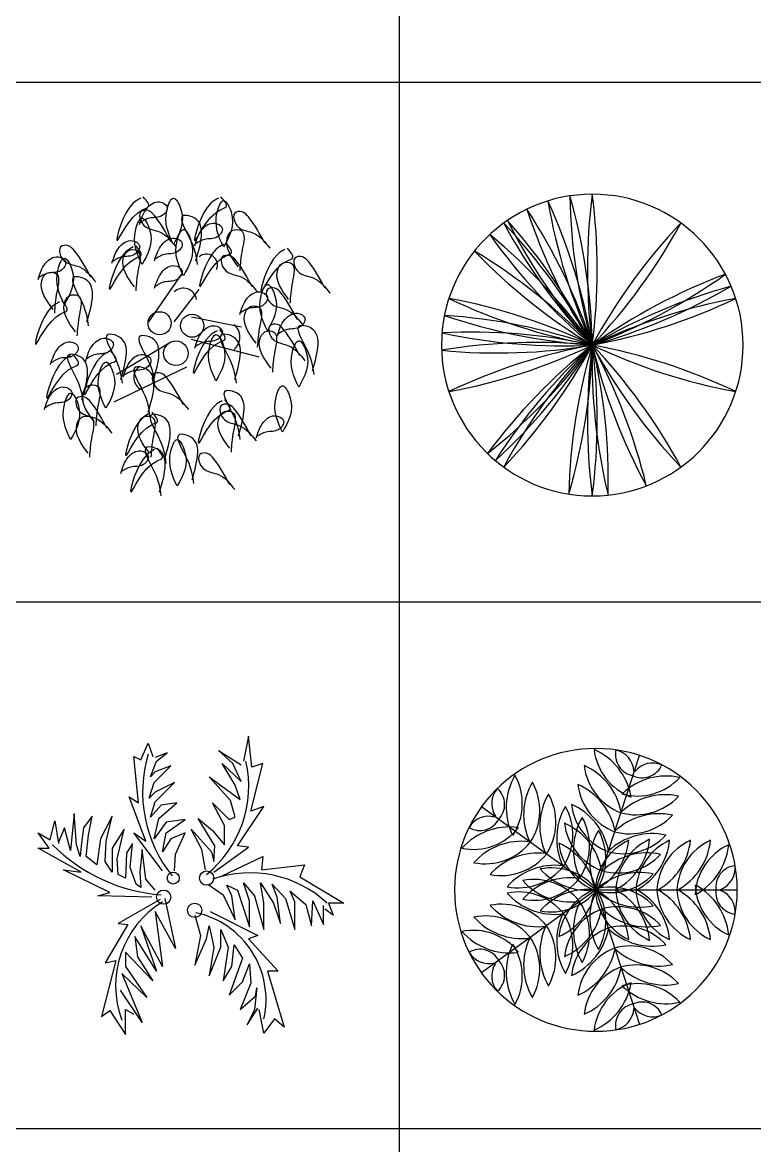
# Model space of a CAD drawing. Header units: millimetres. Extents: x -4017 to 59953, y -688 to 66564.
# Drawn here: x 10190 to 14055, y 34195 to 40121 of the extents above; entities that cross this region are included whole.
import ezdxf

# ---------------------------------------------------------------- set-up
doc = ezdxf.new("R2010")
doc.units = ezdxf.units.MM
doc.layers.add('www.cad-blocks.net', color=7, linetype='Continuous')

# ---------------------------------------------------------------- blocks, each defined once
blk = doc.blocks.new('A$C516926BB')
for p, q in [((14.6381, 38.5194), (14.6381, 0)), ((0, 30.4302), (62.4121, 30.4302)), ((0, 27.6876), (62.4121, 27.6876)), ((0, 24.9084), (62.4121, 24.9084))]:
    blk.add_line(p, q)
blk = doc.blocks.new('A$C6E20543E')
at = {"color": 0}
for p, q in [((0.5996, 0.9176), (0.7716, 1.1685)), ((0.7319, 0.9176), (0.8642, 1.0893)), ((0.8245, 0.944), (1.089, 0.8912)), ((0.7186, 0.812), (0.4276, 0.6404)), ((1.1816, 0.7328), (0.8245, 0.8252)), ((0.798, 0.68), (0.4144, 0.4951))]:
    blk.add_line(p, q, dxfattribs=at)
for centre, major_axis, start_param, end_param in [((0.9031, 1.2176), (-0.0412, 0.0412), 3.527512, 6.229358), ((0.7811, 1.0253), (-0.05, 0.05), 4.085379, 6.267831), ((0.6558, 0.911), (-0.0431, 0.0431), 3.926991, 10.210176), ((0.8278, 0.8978), (0.043, 0.043), 5.497787, 11.780972), ((0.9934, 0.8384), (0.0612, 0.0612), 4.630108, 6.365466), ((0.7418, 0.7526), (-0.046, 0.046), 3.926991, 10.210176), ((0.5893, 0.6246), (0.0494, 0.0494), 1.441488, 3.492632)]:
    blk.add_ellipse(centre, major_axis=major_axis, ratio=1, start_param=start_param, end_param=end_param, dxfattribs=at)
for points, knots in [([(0.5566, 1.5712), (0.543, 1.5638), (0.4681, 1.5231), (0.3861, 1.2091), (0.4988, 1.4951), (0.6142, 1.5254), (0.5876, 1.5568), (0.5698, 1.5778)], [0, 0, 0, 0, 68.487845, 378.701334, 688.629593, 731.112627, 815.982069, 815.982069, 815.982069, 815.982069]), ([(0.55, 1.4326), (0.5594, 1.4629), (0.5763, 1.5169), (0.6441, 1.5652), (0.7126, 1.5276), (0.6672, 1.4628), (0.6034, 1.474), (0.567, 1.4503), (0.55, 1.4392)], [0, 0, 0, 0, 135.851152, 242.058698, 310.546542, 387.053516, 483.959346, 568.925472, 568.925472, 568.925472, 568.925472]), ([(0.7286, 1.3269), (0.7598, 1.3814), (0.8029, 1.4564), (0.7277, 1.6024), (0.6678, 1.4548), (0.7028, 1.381), (0.7286, 1.3269)], [0, 0, 0, 0, 271.634227, 374.291113, 471.989835, 741.78931, 741.78931, 741.78931, 741.78931]), ([(0.9667, 1.5712), (0.9531, 1.5638), (0.8782, 1.5231), (0.7962, 1.2091), (0.9088, 1.4951), (1.0243, 1.5254), (0.9976, 1.5568), (0.9799, 1.5778)], [0, 0, 0, 0, 68.487845, 378.701334, 688.629593, 731.112627, 815.982069, 815.982069, 815.982069, 815.982069]), ([(0.9931, 1.3137), (1.0244, 1.3682), (1.0675, 1.4432), (0.9922, 1.5892), (0.9324, 1.4416), (0.9674, 1.3678), (0.9931, 1.3137)], [0, 0, 0, 0, 271.634227, 374.291112, 471.989834, 741.78931, 741.78931, 741.78931, 741.78931]), ([(0.7153, 1.3401), (0.6898, 1.3879), (0.6577, 1.4481), (0.6014, 1.5111), (0.5445, 1.5056), (0.5527, 1.4498), (0.5883, 1.4069), (0.6749, 1.3991), (0.7167, 1.3458), (0.7418, 1.3137)], [0, 0, 0, 0, 234.387654, 295.192167, 352.994341, 419.389954, 480.169174, 591.375477, 759.355931, 759.355931, 759.355931, 759.355931]), ([(0.8476, 1.2411), (0.8763, 1.341), (0.9108, 1.4609), (0.7337, 1.4924), (0.8398, 1.3359), (0.8495, 1.2587), (0.8542, 1.2213)], [0, 0, 0, 0, 333.200004, 400.394454, 598.479951, 784.855322, 784.855322, 784.855322, 784.855322]), ([(1.2114, 1.3335), (1.1859, 1.3813), (1.1537, 1.4415), (1.0974, 1.5045), (1.0406, 1.499), (1.0488, 1.4432), (1.0844, 1.4003), (1.171, 1.3925), (1.2127, 1.3392), (1.2379, 1.3071)], [0, 0, 0, 0, 234.387654, 295.192167, 352.994341, 419.389954, 480.169174, 591.375477, 759.355931, 759.355931, 759.355931, 759.355931]), ([(0.5632, 1.2213), (0.5945, 1.2758), (0.6376, 1.3508), (0.5623, 1.4968), (0.5024, 1.3491), (0.5375, 1.2754), (0.5632, 1.2213)], [0, 0, 0, 0, 271.634227, 374.291112, 471.989834, 741.78931, 741.78931, 741.78931, 741.78931]), ([(0.841, 1.3203), (0.8505, 1.3506), (0.8673, 1.4047), (0.9351, 1.453), (1.0036, 1.4154), (0.9582, 1.3506), (0.8945, 1.3618), (0.858, 1.338), (0.841, 1.3269)], [0, 0, 0, 0, 135.851152, 242.058698, 310.546543, 387.053517, 483.959346, 568.925472, 568.925472, 568.925472, 568.925472]), ([(0.7815, 1.1619), (0.8128, 1.2163), (0.8558, 1.2914), (0.7806, 1.4374), (0.7207, 1.2897), (0.7558, 1.216), (0.7815, 1.1619)], [0, 0, 0, 0, 271.634227, 374.291113, 471.989835, 741.78931, 741.78931, 741.78931, 741.78931]), ([(1.0725, 1.2081), (1.0361, 1.2571), (0.9892, 1.3204), (1.0328, 1.4075), (1.117, 1.4057), (1.0862, 1.287), (1.0816, 1.2226), (1.0791, 1.1883)], [0, 0, 0, 0, 234.323456, 302.761392, 369.283025, 511.876369, 674.239163, 674.239163, 674.239163, 674.239163]), ([(0.292, 1.1553), (0.2665, 1.2031), (0.2344, 1.2632), (0.1781, 1.3263), (0.1212, 1.3208), (0.1294, 1.265), (0.165, 1.222), (0.2516, 1.2142), (0.2934, 1.1609), (0.3185, 1.1289)], [0, 0, 0, 0, 234.387654, 295.192167, 352.994341, 419.389954, 480.169174, 591.375477, 759.355931, 759.355931, 759.355931, 759.355931]), ([(0.5169, 1.3137), (0.5034, 1.3064), (0.4284, 1.2656), (0.3464, 0.9517), (0.4591, 1.2376), (0.5745, 1.2679), (0.5479, 1.2994), (0.5301, 1.3203)], [0, 0, 0, 0, 68.487845, 378.701333, 688.629593, 731.112627, 815.982069, 815.982069, 815.982069, 815.982069]), ([(0.4045, 1.2279), (0.4139, 1.2582), (0.4308, 1.3123), (0.4986, 1.3606), (0.5671, 1.3229), (0.5217, 1.2581), (0.4579, 1.2694), (0.4215, 1.2456), (0.4045, 1.2345)], [0, 0, 0, 0, 135.851152, 242.058698, 310.546543, 387.053517, 483.959346, 568.925472, 568.925472, 568.925472, 568.925472]), ([(0.6294, 1.2411), (0.6388, 1.2714), (0.6556, 1.3255), (0.7234, 1.3738), (0.7919, 1.3361), (0.7466, 1.2713), (0.6828, 1.2826), (0.6464, 1.2588), (0.6294, 1.2477)], [0, 0, 0, 0, 135.851152, 242.058698, 310.546543, 387.053517, 483.959346, 568.925472, 568.925472, 568.925472, 568.925472]), ([(0.9931, 1.3269), (0.9796, 1.3196), (0.9046, 1.2788), (0.8226, 0.9649), (0.9353, 1.2508), (1.0507, 1.2811), (1.0241, 1.3126), (1.0064, 1.3335)], [0, 0, 0, 0, 68.487845, 378.701333, 688.629593, 731.112626, 815.982069, 815.982069, 815.982069, 815.982069]), ([(1.3172, 1.3005), (1.3037, 1.2932), (1.2287, 1.2524), (1.1467, 0.9385), (1.2594, 1.2244), (1.3748, 1.2547), (1.3482, 1.2862), (1.3305, 1.3071)], [0, 0, 0, 0, 68.487845, 378.701333, 688.629593, 731.112627, 815.982069, 815.982069, 815.982069, 815.982069]), ([(0.0142, 1.1421), (0.0237, 1.1724), (0.0405, 1.2264), (0.1083, 1.2748), (0.1768, 1.2371), (0.1315, 1.1723), (0.0677, 1.1836), (0.0313, 1.1598), (0.0142, 1.1487)], [0, 0, 0, 0, 135.851152, 242.058698, 310.546543, 387.053517, 483.959346, 568.925472, 568.925472, 568.925472, 568.925472]), ([(0.1531, 1.01), (0.1844, 1.0645), (0.2275, 1.1396), (0.1522, 1.2856), (0.0924, 1.1379), (0.1274, 1.0642), (0.1531, 1.01)], [0, 0, 0, 0, 271.634227, 374.291112, 471.989834, 741.78931, 741.78931, 741.78931, 741.78931]), ([(0.5235, 1.1025), (0.4872, 1.1515), (0.4402, 1.2147), (0.4838, 1.3019), (0.568, 1.3), (0.5372, 1.1814), (0.5326, 1.117), (0.5301, 1.0827)], [0, 0, 0, 0, 234.323456, 302.761392, 369.283026, 511.876369, 674.239163, 674.239163, 674.239163, 674.239163]), ([(1.1453, 1.1025), (1.1197, 1.1502), (1.0876, 1.2104), (1.0313, 1.2735), (0.9744, 1.268), (0.9826, 1.2122), (1.0182, 1.1692), (1.1049, 1.1614), (1.1466, 1.1081), (1.1717, 1.0761)], [0, 0, 0, 0, 234.387654, 295.192167, 352.994341, 419.389954, 480.169174, 591.375477, 759.355931, 759.355931, 759.355931, 759.355931]), ([(1.5289, 1.0959), (1.5034, 1.1436), (1.4712, 1.2038), (1.4149, 1.2669), (1.358, 1.2614), (1.3663, 1.2056), (1.4019, 1.1626), (1.4885, 1.1548), (1.5302, 1.1015), (1.5553, 1.0695)], [0, 0, 0, 0, 234.387653, 295.192167, 352.994342, 419.389955, 480.169175, 591.375478, 759.355931, 759.355931, 759.355931, 759.355931]), ([(0.6294, 1.0959), (0.6388, 1.1262), (0.6556, 1.1802), (0.7234, 1.2286), (0.7919, 1.1909), (0.7466, 1.1261), (0.6828, 1.1374), (0.6464, 1.1136), (0.6294, 1.1025)], [0, 0, 0, 0, 135.851152, 242.058698, 310.546543, 387.053517, 483.959346, 568.925472, 568.925472, 568.925472, 568.925472]), ([(1.3371, 1.0365), (1.3007, 1.0854), (1.2537, 1.1487), (1.2973, 1.2359), (1.3816, 1.234), (1.3508, 1.1153), (1.3461, 1.0509), (1.3437, 1.0166)], [0, 0, 0, 0, 234.323456, 302.761392, 369.283025, 511.876369, 674.239163, 674.239163, 674.239163, 674.239163]), ([(0.0936, 0.9836), (0.0572, 1.0326), (0.0103, 1.0959), (0.0539, 1.1831), (0.1381, 1.1812), (0.1073, 1.0625), (0.1027, 0.9981), (0.1002, 0.9638)], [0, 0, 0, 0, 234.323456, 302.761392, 369.283025, 511.876369, 674.239163, 674.239163, 674.239163, 674.239163]), ([(0.2722, 0.9176), (0.3009, 1.0175), (0.3354, 1.1375), (0.1583, 1.169), (0.2644, 1.0124), (0.2741, 0.9352), (0.2788, 0.8978)], [0, 0, 0, 0, 333.200004, 400.394453, 598.47995, 784.855322, 784.855322, 784.855322, 784.855322]), ([(1.0791, 0.9572), (1.0886, 0.9876), (1.1054, 1.0416), (1.1732, 1.0899), (1.2417, 1.0523), (1.1964, 0.9875), (1.1326, 0.9987), (1.0961, 0.9749), (1.0791, 0.9638)], [0, 0, 0, 0, 135.851152, 242.058698, 310.546543, 387.053517, 483.959346, 568.925472, 568.925472, 568.925472, 568.925472]), ([(1.2246, 0.8714), (1.2559, 0.9259), (1.299, 1.0009), (1.2237, 1.1469), (1.1639, 0.9993), (1.1989, 0.9255), (1.2246, 0.8714)], [0, 0, 0, 0, 271.634227, 374.291113, 471.989834, 741.78931, 741.78931, 741.78931, 741.78931]), ([(1.3834, 0.9308), (1.3578, 0.9786), (1.3257, 1.0388), (1.2694, 1.1018), (1.2125, 1.0963), (1.2207, 1.0405), (1.2564, 0.9976), (1.343, 0.9898), (1.3847, 0.9365), (1.4098, 0.9044)], [0, 0, 0, 0, 234.387654, 295.192167, 352.994341, 419.389954, 480.169174, 591.375478, 759.355931, 759.355931, 759.355931, 759.355931]), ([(0.1267, 1.0233), (0.1131, 1.0159), (0.0382, 0.9752), (-0.0438, 0.6612), (0.0688, 0.9472), (0.1843, 0.9775), (0.1576, 1.0089), (0.1399, 1.0299)], [0, 0, 0, 0, 68.487845, 378.701333, 688.629593, 731.112627, 815.982069, 815.982069, 815.982069, 815.982069]), ([(0.2127, 0.8648), (0.1763, 0.9138), (0.1293, 0.9771), (0.1729, 1.0642), (0.2571, 1.0624), (0.2263, 0.9437), (0.2217, 0.8793), (0.2193, 0.845)], [0, 0, 0, 0, 234.323456, 302.761391, 369.283025, 511.876369, 674.239163, 674.239163, 674.239163, 674.239163]), ([(1.1651, 0.8054), (1.1287, 0.8544), (1.0818, 0.9177), (1.1254, 1.0048), (1.2096, 1.003), (1.1788, 0.8843), (1.1742, 0.8199), (1.1717, 0.7856)], [0, 0, 0, 0, 234.323456, 302.761391, 369.283025, 511.876369, 674.239163, 674.239163, 674.239163, 674.239163]), ([(1.2775, 0.845), (1.287, 0.8753), (1.3038, 0.9294), (1.3716, 0.9777), (1.4401, 0.94), (1.3948, 0.8752), (1.331, 0.8865), (1.2946, 0.8627), (1.2775, 0.8516)], [0, 0, 0, 0, 135.851152, 242.058698, 310.546543, 387.053517, 483.959346, 568.925472, 568.925472, 568.925472, 568.925472]), ([(0.841, 0.779), (0.8505, 0.8093), (0.8673, 0.8634), (0.9351, 0.9117), (1.0036, 0.874), (0.9582, 0.8092), (0.8945, 0.8205), (0.858, 0.7967), (0.841, 0.7856)], [0, 0, 0, 0, 135.851152, 242.058698, 310.546543, 387.053517, 483.959346, 568.925472, 568.925472, 568.925472, 568.925472]), ([(1.3966, 0.7394), (1.3711, 0.7872), (1.3389, 0.8473), (1.2826, 0.9104), (1.2257, 0.9049), (1.234, 0.8491), (1.2696, 0.8061), (1.3562, 0.7983), (1.3979, 0.745), (1.4231, 0.713)], [0, 0, 0, 0, 234.387654, 295.192167, 352.994341, 419.389954, 480.169174, 591.375478, 759.355931, 759.355931, 759.355931, 759.355931]), ([(1.4627, 0.6602), (1.4914, 0.76), (1.5259, 0.88), (1.3488, 0.9115), (1.4549, 0.755), (1.4646, 0.6778), (1.4694, 0.6404)], [0, 0, 0, 0, 333.200004, 400.394454, 598.479951, 784.855322, 784.855322, 784.855322, 784.855322]), ([(0.2656, 0.713), (0.275, 0.7433), (0.2919, 0.7973), (0.3597, 0.8457), (0.4282, 0.808), (0.3828, 0.7432), (0.319, 0.7545), (0.2826, 0.7307), (0.2656, 0.7196)], [0, 0, 0, 0, 135.851152, 242.058698, 310.546542, 387.053516, 483.959346, 568.925472, 568.925472, 568.925472, 568.925472]), ([(0.4508, 0.614), (0.4795, 0.7138), (0.5139, 0.8338), (0.3369, 0.8653), (0.443, 0.7088), (0.4527, 0.6316), (0.4574, 0.5941)], [0, 0, 0, 0, 333.200004, 400.394454, 598.479951, 784.855322, 784.855322, 784.855322, 784.855322]), ([(0.6227, 0.6073), (0.6514, 0.7072), (0.6859, 0.8272), (0.5088, 0.8587), (0.6149, 0.7022), (0.6246, 0.625), (0.6294, 0.5875)], [0, 0, 0, 0, 333.200004, 400.394453, 598.47995, 784.855322, 784.855322, 784.855322, 784.855322]), ([(0.9601, 0.8714), (0.9465, 0.8641), (0.8716, 0.8233), (0.7896, 0.5094), (0.9022, 0.7953), (1.0176, 0.8256), (0.991, 0.8571), (0.9733, 0.878)], [0, 0, 0, 0, 68.487845, 378.701333, 688.629593, 731.112627, 815.982069, 815.982069, 815.982069, 815.982069]), ([(0.9535, 0.6073), (0.9847, 0.6618), (1.0278, 0.7369), (0.9526, 0.8829), (0.8927, 0.7352), (0.9277, 0.6615), (0.9535, 0.6073)], [0, 0, 0, 0, 271.634227, 374.291113, 471.989834, 741.78931, 741.78931, 741.78931, 741.78931]), ([(1.0527, 0.614), (1.0814, 0.7138), (1.1158, 0.8338), (0.9388, 0.8653), (1.0448, 0.7088), (1.0546, 0.6316), (1.0593, 0.5941)], [0, 0, 0, 0, 333.200004, 400.394453, 598.47995, 784.855322, 784.855322, 784.855322, 784.855322]), ([(1.2445, 0.6734), (1.2081, 0.7223), (1.1611, 0.7856), (1.2047, 0.8728), (1.289, 0.8709), (1.2582, 0.7523), (1.2535, 0.6879), (1.2511, 0.6536)], [0, 0, 0, 0, 234.323456, 302.761392, 369.283025, 511.876368, 674.239162, 674.239162, 674.239162, 674.239162]), ([(0.0804, 0.6932), (0.0898, 0.7235), (0.1067, 0.7775), (0.1745, 0.8259), (0.243, 0.7882), (0.1976, 0.7234), (0.1338, 0.7347), (0.0974, 0.7109), (0.0804, 0.6998)], [0, 0, 0, 0, 135.851152, 242.058698, 310.546543, 387.053517, 483.959346, 568.925472, 568.925472, 568.925472, 568.925472]), ([(1.39, 0.5743), (1.4213, 0.6288), (1.4643, 0.7038), (1.3891, 0.8499), (1.3292, 0.7022), (1.3643, 0.6285), (1.39, 0.5743)], [0, 0, 0, 0, 271.634227, 374.291112, 471.989834, 741.78931, 741.78931, 741.78931, 741.78931]), ([(0.1862, 0.7394), (0.1727, 0.732), (0.0977, 0.6913), (0.0157, 0.3773), (0.1284, 0.6633), (0.2438, 0.6936), (0.2172, 0.725), (0.1994, 0.746)], [0, 0, 0, 0, 68.487845, 378.701333, 688.629593, 731.112626, 815.982069, 815.982069, 815.982069, 815.982069]), ([(0.2457, 0.5083), (0.2744, 0.6082), (0.3089, 0.7282), (0.1318, 0.7597), (0.2379, 0.6031), (0.2476, 0.5259), (0.2524, 0.4885)], [0, 0, 0, 0, 333.200004, 400.394454, 598.479951, 784.855323, 784.855323, 784.855323, 784.855323]), ([(0.3846, 0.7592), (0.3711, 0.7518), (0.2961, 0.7111), (0.2141, 0.3971), (0.3268, 0.6831), (0.4422, 0.7134), (0.4156, 0.7448), (0.3979, 0.7658)], [0, 0, 0, 0, 68.487845, 378.701333, 688.629593, 731.112626, 815.982069, 815.982069, 815.982069, 815.982069]), ([(0.464, 0.6272), (0.4735, 0.6575), (0.4903, 0.7115), (0.5581, 0.7598), (0.6266, 0.7222), (0.5812, 0.6574), (0.5175, 0.6686), (0.481, 0.6449), (0.464, 0.6338)], [0, 0, 0, 0, 135.851152, 242.058698, 310.546543, 387.053517, 483.959347, 568.925473, 568.925473, 568.925473, 568.925473]), ([(0.3714, 0.4621), (0.4027, 0.5166), (0.4458, 0.5916), (0.3705, 0.7376), (0.3106, 0.59), (0.3457, 0.5162), (0.3714, 0.4621)], [0, 0, 0, 0, 271.634227, 374.291112, 471.989834, 741.78931, 741.78931, 741.78931, 741.78931]), ([(0.5963, 0.4423), (0.625, 0.5422), (0.6595, 0.6621), (0.4824, 0.6937), (0.5885, 0.5371), (0.5982, 0.4599), (0.6029, 0.4225)], [0, 0, 0, 0, 333.200004, 400.394454, 598.479951, 784.855322, 784.855322, 784.855322, 784.855322]), ([(0.7815, 0.4819), (0.756, 0.5297), (0.7238, 0.5899), (0.6675, 0.6529), (0.6106, 0.6474), (0.6189, 0.5916), (0.6545, 0.5487), (0.7411, 0.5409), (0.7828, 0.4876), (0.8079, 0.4555)], [0, 0, 0, 0, 234.387654, 295.192167, 352.994341, 419.389954, 480.169174, 591.375478, 759.355931, 759.355931, 759.355931, 759.355931]), ([(0.0473, 0.4555), (0.0568, 0.4858), (0.0736, 0.5399), (0.1414, 0.5882), (0.2099, 0.5506), (0.1645, 0.4857), (0.1008, 0.497), (0.0643, 0.4732), (0.0473, 0.4621)], [0, 0, 0, 0, 135.851152, 242.058698, 310.546543, 387.053517, 483.959346, 568.925472, 568.925472, 568.925472, 568.925472]), ([(0.1862, 0.2971), (0.2175, 0.3515), (0.2606, 0.4266), (0.1853, 0.5726), (0.1254, 0.4249), (0.1605, 0.3512), (0.1862, 0.2971)], [0, 0, 0, 0, 271.634227, 374.291113, 471.989834, 741.78931, 741.78931, 741.78931, 741.78931]), ([(0.3119, 0.3895), (0.2755, 0.4385), (0.2285, 0.5018), (0.2722, 0.5889), (0.3564, 0.587), (0.3256, 0.4684), (0.3209, 0.404), (0.3185, 0.3697)], [0, 0, 0, 0, 234.323456, 302.761391, 369.283025, 511.876369, 674.239163, 674.239163, 674.239163, 674.239163]), ([(1.0725, 0.3169), (1.1012, 0.4167), (1.1357, 0.5367), (0.9586, 0.5682), (1.0647, 0.4117), (1.0744, 0.3345), (1.0791, 0.2971)], [0, 0, 0, 0, 333.200004, 400.394454, 598.479951, 784.855322, 784.855322, 784.855322, 784.855322]), ([(1.304, 0.3367), (1.3353, 0.3911), (1.3784, 0.4662), (1.3031, 0.6122), (1.2432, 0.4645), (1.2783, 0.3908), (1.304, 0.3367)], [0, 0, 0, 0, 271.634227, 374.291113, 471.989834, 741.78931, 741.78931, 741.78931, 741.78931]), ([(0.378, 0.3565), (0.3525, 0.4043), (0.3204, 0.4644), (0.2641, 0.5275), (0.2072, 0.522), (0.2154, 0.4662), (0.251, 0.4232), (0.3376, 0.4154), (0.3794, 0.3621), (0.4045, 0.3301)], [0, 0, 0, 0, 234.387654, 295.192167, 352.994341, 419.389954, 480.169174, 591.375477, 759.355931, 759.355931, 759.355931, 759.355931]), ([(0.9865, 0.5017), (0.973, 0.4944), (0.898, 0.4536), (0.816, 0.1397), (0.9287, 0.4256), (1.0441, 0.4559), (1.0175, 0.4874), (0.9998, 0.5083)], [0, 0, 0, 0, 68.487845, 378.701333, 688.629593, 731.112626, 815.982069, 815.982069, 815.982069, 815.982069]), ([(1.1386, 0.3169), (1.1131, 0.3647), (1.081, 0.4248), (1.0247, 0.4879), (0.9678, 0.4824), (0.976, 0.4266), (1.0116, 0.3836), (1.0982, 0.3758), (1.14, 0.3225), (1.1651, 0.2905)], [0, 0, 0, 0, 234.387653, 295.192167, 352.994342, 419.389955, 480.169175, 591.375478, 759.355931, 759.355931, 759.355931, 759.355931]), ([(0.2788, 0.2245), (0.2424, 0.2734), (0.1955, 0.3367), (0.2391, 0.4239), (0.3233, 0.422), (0.2925, 0.3033), (0.2879, 0.2389), (0.2854, 0.2047)], [0, 0, 0, 0, 234.323456, 302.761391, 369.283025, 511.876369, 674.239163, 674.239163, 674.239163, 674.239163]), ([(0.6029, 0.4357), (0.5893, 0.4283), (0.5144, 0.3876), (0.4324, 0.0737), (0.5451, 0.3596), (0.6605, 0.3899), (0.6339, 0.4214), (0.6161, 0.4423)], [0, 0, 0, 0, 68.487845, 378.701333, 688.629593, 731.112627, 815.982069, 815.982069, 815.982069, 815.982069]), ([(0.6029, 0.2245), (0.5665, 0.2734), (0.5195, 0.3367), (0.5632, 0.4239), (0.6474, 0.422), (0.6166, 0.3033), (0.612, 0.2389), (0.6095, 0.2047)], [0, 0, 0, 0, 234.323456, 302.761391, 369.283025, 511.876369, 674.239163, 674.239163, 674.239163, 674.239163]), ([(0.6823, 0.1914), (0.711, 0.2913), (0.7454, 0.4113), (0.5684, 0.4428), (0.6745, 0.2862), (0.6842, 0.2091), (0.6889, 0.1716)], [0, 0, 0, 0, 333.200004, 400.394454, 598.479951, 784.855322, 784.855322, 784.855322, 784.855322]), ([(1.0262, 0.2509), (0.9898, 0.2998), (0.9429, 0.3631), (0.9865, 0.4503), (1.0707, 0.4484), (1.0399, 0.3298), (1.0353, 0.2653), (1.0328, 0.2311)], [0, 0, 0, 0, 234.323456, 302.761391, 369.283025, 511.876369, 674.239163, 674.239163, 674.239163, 674.239163]), ([(1.1651, 0.3037), (1.1746, 0.334), (1.1914, 0.388), (1.2592, 0.4364), (1.3277, 0.3987), (1.2823, 0.3339), (1.2186, 0.3452), (1.1821, 0.3214), (1.1651, 0.3103)], [0, 0, 0, 0, 135.851152, 242.058698, 310.546543, 387.053517, 483.959346, 568.925472, 568.925472, 568.925472, 568.925472]), ([(0.7484, 0.0528), (0.7797, 0.1073), (0.8228, 0.1823), (0.7475, 0.3283), (0.6876, 0.1807), (0.7227, 0.1069), (0.7484, 0.0528)], [0, 0, 0, 0, 271.634227, 374.291113, 471.989834, 741.78931, 741.78931, 741.78931, 741.78931]), ([(0.8278, 0.0858), (0.8565, 0.1857), (0.8909, 0.3057), (0.7139, 0.3372), (0.82, 0.1806), (0.8297, 0.1034), (0.8344, 0.066)], [0, 0, 0, 0, 333.200004, 400.394454, 598.479951, 784.855322, 784.855322, 784.855322, 784.855322]), ([(0.4508, 0.1188), (0.4602, 0.1492), (0.4771, 0.2032), (0.5449, 0.2515), (0.6134, 0.2139), (0.568, 0.1491), (0.5042, 0.1603), (0.4678, 0.1365), (0.4508, 0.1254)], [0, 0, 0, 0, 135.851152, 242.058698, 310.546543, 387.053517, 483.959346, 568.925472, 568.925472, 568.925472, 568.925472]), ([(0.6294, 0.2443), (0.6158, 0.2369), (0.5409, 0.1962), (0.4589, -0.1178), (0.5715, 0.1682), (0.6869, 0.1985), (0.6603, 0.2299), (0.6426, 0.2509)], [0, 0, 0, 0, 68.487845, 378.701334, 688.629593, 731.112627, 815.982069, 815.982069, 815.982069, 815.982069]), ([(0.6558, 0.0198), (0.6845, 0.1197), (0.719, 0.2396), (0.5419, 0.2711), (0.648, 0.1146), (0.6577, 0.0374), (0.6624, 0)], [0, 0, 0, 0, 333.200004, 400.394454, 598.479951, 784.855323, 784.855323, 784.855323, 784.855323]), ([(1.0262, 0.0594), (1.0007, 0.1072), (0.9685, 0.1674), (0.9122, 0.2304), (0.8554, 0.2249), (0.8636, 0.1691), (0.8992, 0.1262), (0.9858, 0.1184), (1.0275, 0.0651), (1.0527, 0.033)], [0, 0, 0, 0, 234.387654, 295.192167, 352.994341, 419.389954, 480.169174, 591.375478, 759.355931, 759.355931, 759.355931, 759.355931])]:
    blk.add_open_spline(points, degree=3, knots=knots, dxfattribs=at)
blk = doc.blocks.new('A$C2DD3396A')
at = {"color": 0}
for centre, major_axis, start_param, end_param in [((0.7959, 0.7959), (-0.7959, 0), 3.141593, 9.424778), ((-2.2052, 0.2866), (-3.044, 0), 3.30969, 3.571896), ((3.5624, 2.0657), (-3.044, 0), 0.168097, 0.430302), ((-2.2476, 0.7396), (3.044, 0), 0.018496, 0.280702), ((3.7207, 1.6392), (3.044, 0), 3.160089, 3.422295), ((3.8138, 1.1938), (-3.044, 0), -0.131103, 0.131103), ((3.8138, 1.1938), (-3.044, 0), -0.131103, 0.131103), ((-2.222, 1.1938), (3.044, 0), -0.131103, 0.131103), ((-2.222, 1.1938), (3.044, 0), -0.131103, 0.131103), ((-2.0958, -0.155), (3.044, 0), 0.317696, 0.579902), ((3.3422, 2.4638), (3.044, 0), 3.459288, 3.721494), ((-1.8795, -0.6561), (3.044, 0), 0.497214, 0.759419), ((3.0035, 2.8917), (-3.044, 0), 0.497217, 0.759423), ((-1.9218, -0.5754), (3.044, 0), 0.467293, 0.729499), ((3.0652, 2.8247), (3.044, 0), 3.608887, 3.871093), ((3.4713, -0.6561), (-3.044, 0), -0.759419, -0.497214), ((-1.4117, 2.8917), (3.044, 0), -0.759423, -0.497217), ((-1.6871, -0.9651), (3.044, 0), 0.616895, 0.879101), ((2.7375, 3.1403), (-3.044, 0), 0.616899, 0.879104), ((2.3664, 3.4035), (-3.044, 0), 0.766496, 1.028702), ((-1.3969, -1.3155), (3.044, 0), 0.766495, 1.028701), ((-0.2696, 3.6473), (-3.044, 0), 1.928386, 2.190592), ((2.564, -1.6819), (3.044, 0), 1.928383, 2.190589), ((-0.017, 3.7293), (3.044, 0), -1.300476, -1.03827), ((2.3414, -1.8266), (3.044, 0), 1.841119, 2.103325), ((-0.5152, -1.9513), (3.044, 0), 1.125533, 1.387739), ((1.35, 3.789), (3.044, 0), 4.267127, 4.529333), ((2.1069, -1.9513), (-3.044, 0), -1.387739, -1.125533), ((0.2418, 3.789), (-3.044, 0), 1.753853, 2.016059), ((0.9988, 3.8331), (3.044, 0), 4.383481, 4.645687), ((-0.1874, -2.085), (-3.044, 0), 4.383482, 4.645688), ((0.1537, -2.1796), (-3.044, 0), 4.499838, 4.762044), ((0.6448, 3.8361), (-3.044, 0), 1.358245, 1.620451), ((0.5035, -2.2341), (-3.044, 0), 4.616193, 4.878399), ((0.2929, 3.798), (-3.044, 0), 1.4746, 1.736806), ((1.35, -2.1973), (-3.044, 0), -1.387738, -1.125532), ((-0.5152, 3.5431), (3.044, 0), -1.387741, -1.125535), ((-1.6514, 2.606), (-3.044, 0), 2.242546, 2.504752), ((2.6903, -1.5868), (3.044, 0), 2.24254, 2.504745), ((2.8519, -1.4488), (-3.044, 0), -0.829233, -0.567027), ((-1.7717, 2.4309), (-3.044, 0), 2.312362, 2.574567), ((-1.8795, 2.2478), (3.044, 0), -0.759423, -0.497217), ((3.0035, -1.2999), (-3.044, 0), -0.759421, -0.497215), ((-2.2471, 0.8749), (-3.044, 0), 2.85341, 3.115616), ((3.7143, -0.0693), (3.044, 0), 2.85341, 3.115616), ((3.8138, 0.3979), (-3.044, 0), -0.131103, 0.131103), ((3.8388, 0.7156), (3.044, 0), 3.115209, 3.377415), ((-2.222, 0.3979), (-3.044, 0), 3.01049, 3.272696), ((-2.1639, 0.0847), (-3.044, 0), 3.115209, 3.377415), ((3.7559, 1.5059), (3.044, 0), 3.377008, 3.639214), ((3.4713, 2.2478), (-3.044, 0), 0.497217, 0.759423), ((-1.879, -0.6571), (3.044, 0), 0.235416, 0.497621), ((-1.4117, -1.2999), (3.044, 0), 0.497215, 0.759421), ((0.2418, -2.1973), (3.044, 0), 1.125532, 1.387738), ((2.1069, 3.5431), (-3.044, 0), 1.125535, 1.387741)]:
    blk.add_ellipse(centre, major_axis=major_axis, ratio=1, start_param=start_param, end_param=end_param, dxfattribs=at)
blk = doc.blocks.new('A$C7FA70097')
at = {"color": 0}
for p, q in [((1.1091, 1.5741), (1.0839, 1.4418)), ((1.1281, 1.4104), (1.1091, 1.5741)), ((0.542, 1.4481), (0.5798, 1.5363)), ((0.5798, 1.5363), (0.605, 1.467)), ((0.6806, 1.4859), (0.6176, 1.4607)), ((0.6239, 1.4418), (0.6806, 1.4859)), ((0.9516, 1.4985), (1.0713, 1.423)), ((1.0272, 1.4293), (0.9516, 1.4985)), ((0.5042, 1.467), (0.542, 1.4481)), ((0.5294, 1.2215), (0.5042, 1.467)), ((0.5924, 1.36), (0.6239, 1.4418)), ((1.0398, 1.3159), (0.9705, 1.4293)), ((0.9705, 1.4293), (1.0713, 1.3348)), ((1.0713, 1.3348), (1.0272, 1.4293)), ((1.1217, 1.1774), (1.1848, 1.4293)), ((1.1848, 1.4293), (1.1281, 1.4104)), ((0.6176, 1.3852), (0.5924, 1.36)), ((0.6113, 1.3285), (0.6995, 1.4167)), ((0.6995, 1.4167), (0.6176, 1.3852)), ((0.5861, 1.2467), (0.6113, 1.3285)), ((0.7184, 1.3285), (0.6176, 1.2781)), ((0.6176, 1.2278), (0.7184, 1.3285)), ((1.0146, 1.2341), (0.9012, 1.36)), ((0.9012, 1.36), (1.065, 1.2404)), ((1.065, 1.2404), (1.0398, 1.3159)), ((0.5672, 1.02), (0.4789, 1.253)), ((0.4789, 1.253), (0.5294, 1.2215)), ((0.6176, 1.2781), (0.5861, 1.2467)), ((0.5924, 1.1459), (0.6176, 1.2278)), ((0.6491, 1.2089), (0.5924, 1.1459)), ((0.6365, 1.1396), (0.731, 1.2215)), ((0.731, 1.2215), (0.6491, 1.2089)), ((0.9831, 1.1018), (0.9201, 1.2215)), ((0.9201, 1.2215), (1.0083, 1.1333)), ((1.0398, 1.1459), (1.0146, 1.2341)), ((1.0524, 0.9948), (1.1911, 1.2026)), ((1.1911, 1.2026), (1.1217, 1.1774)), ((0.063, 1.0263), (0.0882, 1.127)), ((0.0882, 1.127), (0.1071, 1.0074)), ((0.1891, 1.1648), (0.1702, 0.9696)), ((0.2017, 1.0011), (0.1891, 1.1648)), ((0.2836, 1.1522), (0.2395, 1.0893)), ((0.2647, 1.0515), (0.2836, 1.1522)), ((0.3907, 1.1522), (0.3277, 1.0326)), ((0.3592, 1.02), (0.3907, 1.1522)), ((0.6113, 1.0326), (0.6365, 1.1396)), ((0.6743, 1.0641), (0.7751, 1.1333)), ((0.7751, 1.1333), (0.6743, 1.1207)), ((0.9327, 0.9948), (0.8445, 1.1396)), ((0.8445, 1.1396), (0.9201, 1.0767)), ((1.0083, 1.1333), (1.0398, 1.1459)), ((0.1386, 1.0893), (0.1071, 1.0137)), ((0.1702, 0.9696), (0.1386, 1.0893)), ((0.2395, 1.0893), (0.2269, 0.9948)), ((0.4537, 1.083), (0.3907, 0.9822)), ((0.4159, 0.9256), (0.4537, 1.083)), ((0.6743, 1.1207), (0.6113, 1.0326)), ((0.8634, 0.9759), (0.8067, 1.083)), ((0.8067, 1.083), (0.9138, 0.9633)), ((0.9201, 1.0767), (0.9831, 1.0011)), ((0.9831, 1.0011), (0.9831, 1.1018)), ((0.0567, 0.9822), (0, 1.0641)), ((0, 1.0641), (0.063, 1.0263)), ((0.2521, 0.9381), (0.2647, 1.0515)), ((0.3277, 1.0326), (0.3088, 0.8941)), ((0.3529, 0.913), (0.3592, 1.02)), ((0.5042, 1.0641), (0.5672, 1.02)), ((0.6554, 0.8626), (0.5042, 1.0641)), ((0.6554, 0.9633), (0.6743, 1.0641)), ((0.6995, 1.0326), (0.6554, 0.9633)), ((0.7751, 1.0641), (0.6995, 1.0326)), ((0.7247, 0.9507), (0.7751, 1.0641)), ((0, 0.9822), (0.0567, 0.9822)), ((0.2269, 0.8563), (0, 0.9822)), ((0.2206, 0.9381), (0.2017, 1.0011)), ((0.2269, 0.9948), (0.2206, 0.9381)), ((0.3907, 0.9822), (0.3907, 0.8563)), ((0.4663, 0.957), (0.46, 0.8248)), ((0.4979, 1.0074), (0.4663, 0.957)), ((0.4853, 0.8815), (0.4979, 1.0074)), ((0.5483, 0.9759), (0.5357, 0.8563)), ((0.5672, 0.8185), (0.5483, 0.9759)), ((0.7184, 0.8626), (0.7247, 0.9507)), ((0.8823, 0.8689), (0.8634, 0.9759)), ((0.9138, 0.9633), (0.9264, 0.913)), ((0.9264, 0.913), (0.9327, 0.9948)), ((0.9264, 0.8563), (1.1091, 0.9885)), ((1.1091, 0.9885), (1.0524, 0.9948)), ((0.3088, 0.8941), (0.2521, 0.9381)), ((0.3907, 0.8563), (0.3529, 0.913)), ((0.4222, 0.8437), (0.4159, 0.9256)), ((0.9705, 0.8374), (1.1848, 0.9381)), ((1.1848, 0.9381), (1.1785, 0.8689)), ((1.1785, 0.8689), (1.4053, 0.8941)), ((1.4053, 0.8941), (1.3801, 0.8311)), ((0.3781, 0.7493), (0.1323, 0.8689)), ((0.1323, 0.8689), (0.2269, 0.8563)), ((0.46, 0.8248), (0.4222, 0.8437)), ((0.5168, 0.7933), (0.4853, 0.8815)), ((0.5357, 0.8563), (0.542, 0.7744)), ((1.3801, 0.8311), (1.6133, 0.6926)), ((0.542, 0.7744), (0.5168, 0.7933)), ((0.6176, 0.7618), (0.5672, 0.8185)), ((0.8949, 0.7933), (0.9768, 0.7367)), ((1.0209, 0.7304), (0.9957, 0.787)), ((0.9957, 0.787), (1.0524, 0.7618)), ((1.1154, 0.7052), (1.0839, 0.7996)), ((1.0839, 0.7996), (1.1407, 0.7304)), ((1.1722, 0.7996), (1.2415, 0.6926)), ((1.1911, 0.6926), (1.1722, 0.7996)), ((1.2604, 0.7241), (1.2352, 0.7933)), ((1.2352, 0.7933), (1.3045, 0.7178)), ((0.3151, 0.7304), (0.3781, 0.7493)), ((0.5987, 0.7241), (0.3151, 0.7304)), ((0.6428, 0.7115), (0.4222, 0.5856)), ((0.668, 0.7178), (0.7247, 0.4533)), ((0.9768, 0.7367), (1.0398, 0.6044)), ((1.0398, 0.6044), (1.0209, 0.7304)), ((1.0524, 0.7618), (1.1154, 0.5667)), ((1.1407, 0.7304), (1.1911, 0.5541)), ((1.2793, 0.5856), (1.2604, 0.7241)), ((1.3045, 0.7178), (1.3549, 0.5541)), ((1.3549, 0.6989), (1.3297, 0.7556)), ((1.3297, 0.7556), (1.4116, 0.6863)), ((1.1154, 0.5667), (1.1154, 0.7052)), ((1.1911, 0.5541), (1.1911, 0.6926)), ((1.2415, 0.6926), (1.2793, 0.5856)), ((1.3549, 0.5541), (1.3549, 0.6989)), ((1.4116, 0.6863), (1.4431, 0.573)), ((1.4431, 0.573), (1.4495, 0.7052)), ((1.4495, 0.7052), (1.5062, 0.5793)), ((1.5062, 0.5793), (1.5062, 0.68)), ((1.5566, 0.6296), (1.5125, 0.6611)), ((1.6133, 0.6926), (1.5314, 0.6926)), ((1.5314, 0.6926), (1.5566, 0.6296)), ((0.6176, 0.6485), (0.6554, 0.3589)), ((0.7247, 0.4533), (0.6176, 0.6485)), ((0.8256, 0.6296), (0.8571, 0.5226)), ((0.9075, 0.6485), (1.1596, 0.5226)), ((0.4726, 0.5793), (0.3529, 0.3778)), ((0.4222, 0.5856), (0.4726, 0.5793)), ((0.6554, 0.3589), (0.542, 0.573)), ((0.542, 0.573), (0.6239, 0.3337)), ((0.8886, 0.5037), (0.9012, 0.573)), ((0.9012, 0.573), (0.9264, 0.4596)), ((0.9642, 0.4596), (0.9642, 0.5541)), ((0.9642, 0.5541), (1.002, 0.4596)), ((0.6239, 0.3337), (0.5105, 0.5163)), ((0.5105, 0.5163), (0.5231, 0.4093)), ((0.8571, 0.5226), (0.8256, 0.3652)), ((0.8256, 0.3652), (0.8886, 0.5037)), ((1.1596, 0.5226), (1.1091, 0.5037)), ((1.1091, 0.5037), (1.2667, 0.3337)), ((0.46, 0.4344), (0.46, 0.3589)), ((0.605, 0.2833), (0.46, 0.4344)), ((0.9012, 0.3085), (0.9642, 0.4596)), ((0.9264, 0.4596), (0.9012, 0.3085)), ((1.002, 0.4596), (0.9768, 0.2833)), ((1.0209, 0.3589), (1.0335, 0.4722)), ((1.0335, 0.4722), (1.0776, 0.403)), ((0.4096, 0.3904), (0.334, 0.0944)), ((0.3529, 0.3778), (0.4096, 0.3904)), ((0.46, 0.3589), (0.5735, 0.1952)), ((0.5231, 0.4093), (0.605, 0.2833)), ((0.9768, 0.2833), (1.0209, 0.3589)), ((1.0776, 0.403), (1.0083, 0.2078)), ((1.0776, 0.277), (1.1154, 0.3715)), ((1.1154, 0.3715), (1.1217, 0.2707)), ((0.4411, 0.3211), (0.5483, 0.063)), ((0.5735, 0.1952), (0.4411, 0.3211)), ((1.21, 0.3337), (1.2982, 0.0378)), ((1.2667, 0.3337), (1.21, 0.3337)), ((1.0083, 0.2078), (1.0776, 0.277)), ((1.1217, 0.2707), (1.065, 0.1322)), ((1.1533, 0.2456), (1.1407, 0.1322)), ((1.147, 0.2015), (1.1533, 0.2456)), ((0.5483, 0.063), (0.4348, 0.233)), ((1.065, 0.1322), (1.147, 0.2015)), ((0.334, 0.0944), (0.3781, 0.1259)), ((0.3781, 0.1259), (0.46, 0)), ((0.46, 0), (0.46, 0.1322)), ((0.46, 0.1322), (0.5042, 0.107)), ((1.1028, 0.0504), (1.1596, 0.1385)), ((1.1407, 0.1322), (1.1028, 0.0504)), ((1.1911, 0.0063), (1.1659, 0.1322)), ((1.2478, 0.0819), (1.1911, 0.0063)), ((1.2982, 0.0378), (1.2478, 0.0819))]:
    blk.add_line(p, q, dxfattribs=at)
for centre, major_axis, start_param, end_param in [((1.2566, 1.279), (0.4991, 0.4991), 2.067966, 3.032008), ((0.5098, 1.3106), (-0.4251, 0.4251), 3.037745, 4.147019), ((0.7144, 1.6324), (0.6351, 0.6351), 3.13567, 3.854184), ((1.1186, 0.2558), (0.4219, 0.4219), 0.035852, 1.124515), ((0.7121, 0.8248), (-0.0223, 0.0223), 3.926991, 10.210176), ((0.8886, 0.8248), (-0.0267, 0.0267), 3.926991, 10.210176), ((0.6617, 0.7241), (0.0267, 0.0267), 5.497787, 11.780972), ((0.9268, 0.2571), (-0.3666, 0.3666), -0.234539, 1.143152), ((0.8256, 0.6548), (-0.0267, 0.0267), 3.926991, 10.210176), ((0.7329, 0.1834), (0.3319, 0.3319), 5.27959, 6.85607)]:
    blk.add_ellipse(centre, major_axis=major_axis, ratio=1, start_param=start_param, end_param=end_param, dxfattribs=at)
blk = doc.blocks.new('A$C5BA814D0')
at = {"color": 0}
for q in [(0.9767, 1.4546), (0.1425, 1.1836), (0.1425, 0.3065), (0.9767, 0.0354), (1.4923, 0.745)]:
    blk.add_line((0.7461, 0.745), q, dxfattribs=at)
for centre, major_axis, start_param, end_param in [((0.7461, 0.745), (-0.7461, 0), 3.141593, 9.424778), ((1.0403, 1.5216), (0.2165, 0.2165), 2.474507, 3.567701), ((0.6005, 1.1764), (-0.2387, 0.2387), 4.115275, 5.083693), ((0.9628, 1.4594), (-0.0803, 0.0803), 0.573704, 2.189241), ((0.8265, 1.3654), (-0.0852, 0.0852), 3.978405, 5.286426), ((1.0458, 1.2942), (0.0852, 0.0852), 0.368441, 1.676462), ((0.9878, 1.4377), (0.2165, 0.2165), 2.474507, 3.567701), ((0.548, 1.0925), (0.2387, 0.2387), 5.686072, 6.654489), ((0.9907, 1.4503), (0.0803, 0.0803), 3.465625, 5.081163), ((0.6104, 1.1796), (-0.2387, 0.2387), 0.257015, 1.225432), ((0.0517, 1.2003), (0.2165, 0.2165), 4.914599, 6.007793), ((0.7022, 1.1426), (0.2387, 0.2387), 1.827811, 2.796228), ((0.1435, 1.1634), (0.2165, 0.2165), 4.914599, 6.007793), ((0.9646, 1.5462), (0.2165, 0.2165), 3.657962, 4.751156), ((1.1175, 1.0084), (0.2387, 0.2387), 0.571174, 1.539592), ((0.3165, 1.1997), (0.0852, 0.0852), 1.625078, 2.933098), ((0.151, 1.1956), (-0.0803, 0.0803), 3.151466, 4.767003), ((0.7876, 1.0806), (0.2387, 0.2387), 1.827811, 2.796228), ((0.2289, 1.1013), (-0.2165, 0.2165), 3.343803, 4.436997), ((0.9552, 1.3373), (0.2165, 0.2165), 2.474507, 3.567701), ((0.5154, 0.9922), (-0.2387, 0.2387), 4.115275, 5.083693), ((1.1107, 0.9097), (-0.2387, 0.2387), -0.999623, -0.031205), ((0.8768, 1.0157), (-0.2387, 0.2387), 0.257015, 1.225432), ((0.3181, 1.0364), (-0.2165, 0.2165), 3.343803, 4.436997), ((0.4813, 0.8872), (0.2387, 0.2387), 5.686072, 6.654489), ((0.9211, 1.2324), (-0.2165, 0.2165), 0.903711, 1.996905), ((0.9577, 1.4475), (0.2165, 0.2165), 3.657962, 4.751156), ((0.1809, 1.0131), (0.0852, 0.0852), 0.522653, 1.830674), ((0.9651, 0.9576), (-0.2387, 0.2387), 0.257015, 1.225432), ((0.4064, 0.9783), (0.2165, 0.2165), 4.914599, 6.007793), ((0.9251, 1.3471), (0.2165, 0.2165), 3.657962, 4.751156), ((1.0781, 0.8093), (0.2387, 0.2387), 0.571174, 1.539592), ((0.2909, 0.7398), (-0.2387, 0.2387), -0.911273, 0.057145), ((0.0985, 1.2648), (0.2165, 0.2165), 3.731144, 4.824339), ((0.1337, 1.1718), (0.0803, 0.0803), 3.401137, 5.016675), ((0.8839, 1.1335), (0.2165, 0.2165), 2.474507, 3.567701), ((0.4441, 0.7883), (0.2387, 0.2387), 5.686072, 6.654489), ((0.3544, 0.664), (0.2387, 0.2387), 0.659523, 1.627941), ((1.0515, 0.8888), (-0.2387, 0.2387), 0.257015, 1.225432), ((0.4928, 0.9095), (0.2165, 0.2165), 4.914599, 6.007793), ((0.891, 1.2421), (0.2165, 0.2165), 3.657962, 4.751156), ((1.044, 0.7044), (-0.2387, 0.2387), -0.999623, -0.031205), ((1.1581, 0.734), (-0.2165, 0.2165), -0.352926, 0.740268), ((0.6939, 1.0457), (0.2387, 0.2387), 4.429435, 5.397852), ((0.162, 1.1889), (-0.2165, 0.2165), 2.160348, 3.253542), ((0.4398, 0.6019), (-0.2387, 0.2387), -0.911273, 0.057145), ((0.8544, 1.027), (-0.2165, 0.2165), 0.903711, 1.996905), ((0.4145, 0.6819), (0.2387, 0.2387), 5.686072, 6.654489), ((1.0478, 0.7292), (-0.2165, 0.2165), -0.352926, 0.740268), ((0.5836, 1.0409), (0.2387, 0.2387), 4.429435, 5.397852), ((1.0159, 0.6025), (0.2387, 0.2387), 0.571174, 1.539592), ((1.2637, 0.7292), (-0.2165, 0.2165), -0.352926, 0.740268), ((0.7995, 1.0409), (0.2387, 0.2387), 4.429435, 5.397852), ((1.374, 0.7292), (0.2165, 0.2165), 1.21787, 2.311064), ((0.9098, 1.0409), (0.2387, 0.2387), 4.429435, 5.397852), ((1.4796, 0.7292), (0.2165, 0.2165), 1.21787, 2.311064), ((1.0154, 1.0409), (0.2387, 0.2387), 4.429435, 5.397852), ((1.5756, 0.7052), (0.2165, 0.2165), 1.21787, 2.311064), ((1.1114, 1.0169), (-0.2387, 0.2387), 2.858638, 3.827056), ((0.2474, 1.1269), (0.2165, 0.2165), 3.731144, 4.824339), ((0.863, 1.1403), (0.2165, 0.2165), 3.657962, 4.751156), ((0.5291, 0.5371), (-0.2387, 0.2387), -0.911273, 0.057145), ((0.3367, 1.062), (0.2165, 0.2165), 3.731144, 4.824339), ((0.5114, 0.5549), (0.2165, 0.2165), 6.171236, 7.26443), ((0.7038, 1.0799), (0.2387, 0.2387), 3.084448, 4.052866), ((0.9773, 0.499), (0.2387, 0.2387), 0.571174, 1.539592), ((1.4924, 0.7597), (0.0803, 0.0803), 0.887863, 2.503401), ((1.361, 0.8603), (0.0852, 0.0852), 4.292565, 5.600585), ((0.6116, 0.4711), (-0.2387, 0.2387), -0.911273, 0.057145), ((0.4193, 0.494), (-0.2165, 0.2165), 4.600439, 5.693634), ((0.4193, 0.9961), (0.2165, 0.2165), 3.731144, 4.824339), ((0.6116, 1.0189), (0.2387, 0.2387), 3.084448, 4.052866), ((0.8243, 1.0368), (0.2165, 0.2165), 3.657962, 4.751156), ((0.8243, 0.4533), (-0.2165, 0.2165), 4.673622, 5.766816), ((1.5756, 0.7849), (-0.2165, 0.2165), 0.830528, 1.923723), ((0.3367, 0.428), (-0.2165, 0.2165), 4.600439, 5.693634), ((0.5291, 0.953), (0.2387, 0.2387), 3.084448, 4.052866), ((0.7038, 0.4102), (-0.2387, 0.2387), -0.911273, 0.057145), ((0.5114, 0.9351), (0.2165, 0.2165), 3.731144, 4.824339), ((0.8544, 0.4631), (0.2165, 0.2165), 1.144688, 2.237882), ((0.4145, 0.8082), (-0.2387, 0.2387), 2.770289, 3.738706), ((1.0515, 0.6012), (0.2387, 0.2387), 1.916161, 2.884578), ((1.0478, 0.7608), (0.2165, 0.2165), 2.401325, 3.494519), ((0.5836, 0.4492), (-0.2387, 0.2387), 4.026926, 4.995343), ((0.9773, 0.9911), (-0.2387, 0.2387), 1.602001, 2.570419), ((0.4928, 0.5805), (-0.2165, 0.2165), 3.416985, 4.510179), ((1.1581, 0.756), (0.2165, 0.2165), 2.401325, 3.494519), ((0.6939, 0.4444), (0.2387, 0.2387), 5.597722, 6.56614), ((1.2637, 0.7608), (-0.2165, 0.2165), 0.830528, 1.923723), ((0.7995, 0.4492), (-0.2387, 0.2387), 4.026926, 4.995343), ((1.374, 0.7608), (-0.2165, 0.2165), 0.830528, 1.923723), ((0.9098, 0.4492), (-0.2387, 0.2387), 4.026926, 4.995343), ((1.4796, 0.7608), (-0.2165, 0.2165), 0.830528, 1.923723), ((1.0154, 0.4492), (-0.2387, 0.2387), 4.026926, 4.995343), ((1.1114, 0.4732), (0.2387, 0.2387), 5.597722, 6.56614), ((1.4924, 0.7304), (-0.0803, 0.0803), 0.638192, 2.253729), ((1.361, 0.6297), (-0.0852, 0.0852), 3.824193, 5.132213), ((0.2474, 0.3632), (-0.2165, 0.2165), 4.600439, 5.693634), ((0.4398, 0.8881), (0.2387, 0.2387), 3.084448, 4.052866), ((0.9651, 0.5325), (0.2387, 0.2387), 1.916161, 2.884578), ((0.4064, 0.5118), (-0.2165, 0.2165), 3.416985, 4.510179), ((0.863, 0.3498), (-0.2165, 0.2165), 4.673622, 5.766816), ((0.162, 0.3011), (0.2165, 0.2165), 6.171236, 7.26443), ((0.3544, 0.8261), (-0.2387, 0.2387), 1.513651, 2.482069), ((0.8768, 0.4743), (0.2387, 0.2387), 1.916161, 2.884578), ((0.3181, 0.4536), (0.2165, 0.2165), 4.987781, 6.080975), ((0.8839, 0.3566), (-0.2165, 0.2165), -0.426109, 0.667086), ((0.4441, 0.7018), (-0.2387, 0.2387), 2.770289, 3.738706), ((1.0159, 0.8876), (-0.2387, 0.2387), 1.602001, 2.570419), ((0.0985, 0.2253), (-0.2165, 0.2165), 4.600439, 5.693634), ((0.7876, 0.4095), (-0.2387, 0.2387), 0.345364, 1.313782), ((0.2289, 0.3888), (0.2165, 0.2165), 4.987781, 6.080975), ((0.9211, 0.2577), (0.2165, 0.2165), 1.144688, 2.237882), ((0.4813, 0.6029), (0.2387, 0.2387), 4.341085, 5.309503), ((0.891, 0.2479), (-0.2165, 0.2165), 4.673622, 5.766816), ((1.044, 0.7857), (0.2387, 0.2387), 3.172797, 4.141215), ((0.2909, 0.7503), (0.2387, 0.2387), 3.084448, 4.052866), ((0.7022, 0.3474), (-0.2387, 0.2387), 0.345364, 1.313782), ((0.1435, 0.3267), (-0.2165, 0.2165), 3.416985, 4.510179), ((0.1337, 0.3182), (-0.0803, 0.0803), 4.408103, 6.023641), ((0.1809, 0.4769), (-0.0852, 0.0852), 1.310919, 2.618939), ((0.6104, 0.3104), (0.2387, 0.2387), 1.916161, 2.884578), ((0.0517, 0.2897), (-0.2165, 0.2165), 3.416985, 4.510179), ((0.9552, 0.1528), (-0.2165, 0.2165), -0.426109, 0.667086), ((0.5154, 0.4979), (0.2387, 0.2387), 4.341085, 5.309503), ((0.9251, 0.143), (-0.2165, 0.2165), 4.673622, 5.766816), ((1.0781, 0.6807), (-0.2387, 0.2387), 1.602001, 2.570419), ((0.3165, 0.2903), (-0.0852, 0.0852), 0.208494, 1.516514), ((0.151, 0.2945), (0.0803, 0.0803), 4.657775, 6.273312), ((0.9577, 0.0426), (-0.2165, 0.2165), 4.673622, 5.766816), ((0.9878, 0.0524), (-0.2165, 0.2165), -0.426109, 0.667086), ((0.548, 0.3975), (-0.2387, 0.2387), 2.770289, 3.738706), ((1.1107, 0.5804), (0.2387, 0.2387), 3.172797, 4.141215), ((1.0403, -0.0315), (-0.2165, 0.2165), -0.426109, 0.667086), ((0.6005, 0.3137), (0.2387, 0.2387), 4.341085, 5.309503), ((0.9646, -0.0561), (-0.2165, 0.2165), 4.673622, 5.766816), ((1.1175, 0.4817), (-0.2387, 0.2387), 1.602001, 2.570419), ((0.9628, 0.0307), (0.0803, 0.0803), 0.952351, 2.567889), ((0.9907, 0.0398), (0.0803, 0.0803), 5.914411, 7.529949), ((1.0458, 0.1959), (-0.0852, 0.0852), 1.465131, 2.773152), ((0.8265, 0.1246), (-0.0852, 0.0852), 2.567556, 3.875576)]:
    blk.add_ellipse(centre, major_axis=major_axis, ratio=1, start_param=start_param, end_param=end_param, dxfattribs=at)

msp = doc.modelspace()

# ---------------------------------------------------------------- block references
at = {"xscale": 1000, "yscale": 1000, "zscale": 1000}
for name, p in [('A$C6E20543E', (10258.3, 37623.1)), ('A$C2DD3396A', (12402.4, 37623.1)), ('A$C7FA70097', (10273.7, 34781.2)), ('A$C5BA814D0', (12471.1, 34798.8))]:
    msp.add_blockref(name, p, dxfattribs=at)
at = {"layer": 'www.cad-blocks.net', "color": 155, "true_color": 0x546d8e, "xscale": 1000, "yscale": 1000, "zscale": 1000}
msp.add_blockref('A$C516926BB', (-2458.7, 9375.6), dxfattribs=at)

doc.saveas('drawing.dxf')
